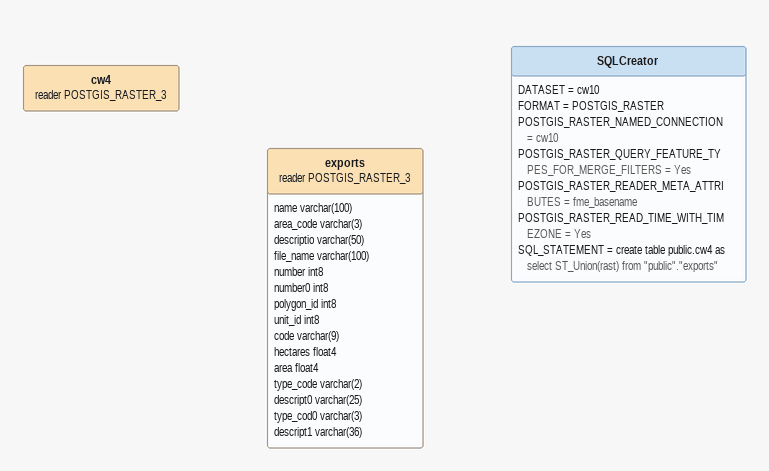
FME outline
cw4 (reader POSTGIS_RASTER_3)
exports (reader POSTGIS_RASTER_3)
    attributes: name varchar(100), area_code varchar(3), descriptio varchar(50), file_name varchar(100), number int8, number0 int8, polygon_id int8, unit_id int8, code varchar(9), hectares float4, area float4, type_code varchar(2), descript0 varchar(25), type_cod0 varchar(3), descript1 varchar(36)
SQLCreator
    DATASET = cw10
    FORMAT = POSTGIS_RASTER
    POSTGIS_RASTER_NAMED_CONNECTION = cw10
    POSTGIS_RASTER_QUERY_FEATURE_TYPES_FOR_MERGE_FILTERS = Yes
    POSTGIS_RASTER_READER_META_ATTRIBUTES = fme_basename
    POSTGIS_RASTER_READ_TIME_WITH_TIMEZONE = Yes
    SQL_STATEMENT = create table public.cw4 as select ST_Union(rast) from "public"."exports"
